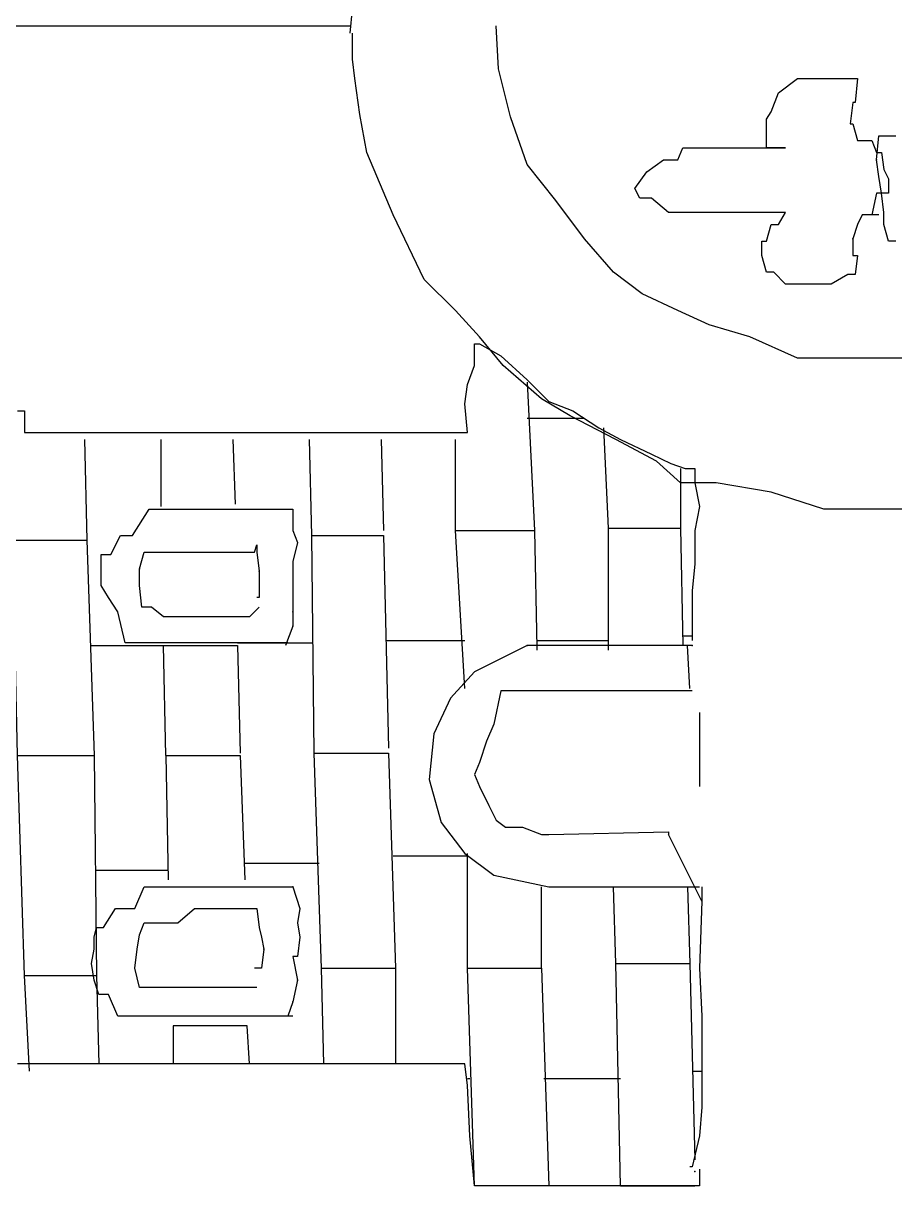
# Model space of a CAD drawing. Extents: x 748454 to 749044, y 4315881 to 4316908.
# Drawn here: x 748488.375 to 748492.015, y 4316737.29 to 4316742.19 of the extents above; entities that cross this region are included whole.
import ezdxf

# ---------------------------------------------------------------- set-up
doc = ezdxf.new("R2010")
doc.units = 0
doc.layers.get('0').update_dxf_attribs({"linetype": 'CONTINUOUS'})

msp = doc.modelspace()

# ---------------------------------------------------------------- linework, layer by layer
at = {"color": 0, "linetype": 'CONTINUOUS'}
for p, q in [((748489.74, 4316742.15), (748489.75, 4316742.25)), ((748489.74, 4316742.15), (748489.75, 4316742.25)), ((748488.19, 4316742.18), (748488.97, 4316742.18)), ((748488.19, 4316742.18), (748488.97, 4316742.18)), ((748488.97, 4316742.18), (748489.59, 4316742.18)), ((748488.97, 4316742.18), (748489.59, 4316742.18)), ((748489.59, 4316742.18), (748489.74, 4316742.18)), ((748489.59, 4316742.18), (748489.74, 4316742.18)), ((748490.36, 4316742), (748490.35, 4316742.18)), ((748490.36, 4316742), (748490.35, 4316742.18)), ((748489.75, 4316742.04), (748489.75, 4316742.15)), ((748489.75, 4316742.04), (748489.75, 4316742.15)), ((748489.76, 4316741.96), (748489.75, 4316742.04)), ((748489.76, 4316741.96), (748489.75, 4316742.04)), ((748490.41, 4316741.8), (748490.36, 4316742)), ((748490.41, 4316741.8), (748490.36, 4316742)), ((748489.78, 4316741.81), (748489.76, 4316741.96)), ((748489.78, 4316741.81), (748489.76, 4316741.96)), ((748491.53, 4316741.9), (748491.61, 4316741.96)), ((748491.53, 4316741.9), (748491.61, 4316741.96)), ((748491.61, 4316741.96), (748491.68, 4316741.96)), ((748491.61, 4316741.96), (748491.68, 4316741.96)), ((748491.68, 4316741.96), (748491.76, 4316741.96)), ((748491.68, 4316741.96), (748491.76, 4316741.96)), ((748491.76, 4316741.96), (748491.81, 4316741.96)), ((748491.76, 4316741.96), (748491.81, 4316741.96)), ((748491.81, 4316741.96), (748491.86, 4316741.96)), ((748491.81, 4316741.96), (748491.86, 4316741.96)), ((748491.86, 4316741.96), (748491.85, 4316741.86)), ((748491.86, 4316741.96), (748491.85, 4316741.86)), ((748491.5, 4316741.82), (748491.53, 4316741.9)), ((748491.5, 4316741.82), (748491.53, 4316741.9)), ((748491.84, 4316741.86), (748491.83, 4316741.77)), ((748491.84, 4316741.86), (748491.83, 4316741.77)), ((748491.85, 4316741.86), (748491.84, 4316741.86)), ((748491.85, 4316741.86), (748491.84, 4316741.86)), ((748489.81, 4316741.65), (748489.78, 4316741.81)), ((748489.81, 4316741.65), (748489.78, 4316741.81)), ((748490.48, 4316741.6), (748490.41, 4316741.8)), ((748490.48, 4316741.6), (748490.41, 4316741.8)), ((748491.48, 4316741.79), (748491.5, 4316741.82)), ((748491.48, 4316741.79), (748491.5, 4316741.82)), ((748491.48, 4316741.67), (748491.48, 4316741.79)), ((748491.48, 4316741.67), (748491.48, 4316741.79)), ((748491.83, 4316741.77), (748491.84, 4316741.77)), ((748491.83, 4316741.77), (748491.84, 4316741.77)), ((748491.84, 4316741.77), (748491.86, 4316741.7)), ((748491.84, 4316741.77), (748491.86, 4316741.7)), ((748491.86, 4316741.7), (748491.88, 4316741.7)), ((748491.86, 4316741.7), (748491.88, 4316741.7)), ((748491.88, 4316741.7), (748491.92, 4316741.7)), ((748491.88, 4316741.7), (748491.92, 4316741.7)), ((748491.92, 4316741.7), (748491.94, 4316741.65)), ((748491.92, 4316741.7), (748491.94, 4316741.65)), ((748491.94, 4316741.62), (748491.95, 4316741.72)), ((748491.94, 4316741.62), (748491.95, 4316741.72)), ((748491.95, 4316741.72), (748491.99, 4316741.72)), ((748491.95, 4316741.72), (748491.99, 4316741.72)), ((748491.99, 4316741.72), (748492.02, 4316741.72)), ((748491.99, 4316741.72), (748492.02, 4316741.72)), ((748489.92, 4316741.39), (748489.81, 4316741.65)), ((748489.92, 4316741.39), (748489.81, 4316741.65)), ((748491.11, 4316741.62), (748491.13, 4316741.67)), ((748491.11, 4316741.62), (748491.13, 4316741.67)), ((748491.13, 4316741.67), (748491.21, 4316741.67)), ((748491.13, 4316741.67), (748491.21, 4316741.67)), ((748491.21, 4316741.67), (748491.26, 4316741.67)), ((748491.21, 4316741.67), (748491.26, 4316741.67)), ((748491.26, 4316741.67), (748491.35, 4316741.67)), ((748491.26, 4316741.67), (748491.35, 4316741.67)), ((748491.35, 4316741.67), (748491.44, 4316741.67)), ((748491.35, 4316741.67), (748491.44, 4316741.67)), ((748491.44, 4316741.67), (748491.48, 4316741.67)), ((748491.44, 4316741.67), (748491.48, 4316741.67)), ((748491.48, 4316741.67), (748491.52, 4316741.67)), ((748491.52, 4316741.67), (748491.48, 4316741.67)), ((748491.48, 4316741.67), (748491.52, 4316741.67)), ((748491.52, 4316741.67), (748491.48, 4316741.67)), ((748491.52, 4316741.67), (748491.56, 4316741.67)), ((748491.56, 4316741.67), (748491.52, 4316741.67)), ((748491.52, 4316741.67), (748491.56, 4316741.67)), ((748491.56, 4316741.67), (748491.52, 4316741.67)), ((748491.94, 4316741.65), (748491.96, 4316741.65)), ((748491.94, 4316741.65), (748491.96, 4316741.65)), ((748491.96, 4316741.65), (748491.97, 4316741.58)), ((748491.96, 4316741.65), (748491.97, 4316741.58)), ((748490.6, 4316741.45), (748490.48, 4316741.6)), ((748490.6, 4316741.45), (748490.48, 4316741.6)), ((748490.98, 4316741.57), (748491.05, 4316741.62)), ((748490.98, 4316741.57), (748491.05, 4316741.62)), ((748491.05, 4316741.62), (748491.11, 4316741.62)), ((748491.05, 4316741.62), (748491.11, 4316741.62)), ((748491.95, 4316741.55), (748491.94, 4316741.62)), ((748491.95, 4316741.55), (748491.94, 4316741.62)), ((748490.93, 4316741.5), (748490.98, 4316741.57)), ((748490.93, 4316741.5), (748490.98, 4316741.57)), ((748491.96, 4316741.48), (748491.95, 4316741.55)), ((748491.96, 4316741.48), (748491.95, 4316741.55)), ((748491.97, 4316741.58), (748491.99, 4316741.54)), ((748491.97, 4316741.58), (748491.99, 4316741.54)), ((748491.99, 4316741.54), (748491.99, 4316741.48)), ((748491.99, 4316741.54), (748491.99, 4316741.48)), ((748490.95, 4316741.46), (748490.93, 4316741.5)), ((748490.95, 4316741.46), (748490.93, 4316741.5)), ((748490.72, 4316741.29), (748490.6, 4316741.45)), ((748490.72, 4316741.29), (748490.6, 4316741.45)), ((748491, 4316741.46), (748490.95, 4316741.46)), ((748491, 4316741.46), (748490.95, 4316741.46)), ((748491.07, 4316741.4), (748491, 4316741.46)), ((748491.07, 4316741.4), (748491, 4316741.46)), ((748491.94, 4316741.48), (748491.92, 4316741.39)), ((748491.94, 4316741.48), (748491.92, 4316741.39)), ((748491.96, 4316741.48), (748491.94, 4316741.48)), ((748491.96, 4316741.48), (748491.94, 4316741.48)), ((748491.97, 4316741.4), (748491.96, 4316741.48)), ((748491.99, 4316741.48), (748491.96, 4316741.48)), ((748491.97, 4316741.4), (748491.96, 4316741.48)), ((748491.99, 4316741.48), (748491.96, 4316741.48)), ((748490.05, 4316741.12), (748489.92, 4316741.39)), ((748490.05, 4316741.12), (748489.92, 4316741.39)), ((748491.17, 4316741.4), (748491.07, 4316741.4)), ((748491.17, 4316741.4), (748491.07, 4316741.4)), ((748491.26, 4316741.4), (748491.17, 4316741.4)), ((748491.26, 4316741.4), (748491.17, 4316741.4)), ((748491.33, 4316741.4), (748491.26, 4316741.4)), ((748491.33, 4316741.4), (748491.26, 4316741.4)), ((748491.38, 4316741.4), (748491.33, 4316741.4)), ((748491.38, 4316741.4), (748491.33, 4316741.4)), ((748491.44, 4316741.4), (748491.38, 4316741.4)), ((748491.44, 4316741.4), (748491.38, 4316741.4)), ((748491.51, 4316741.4), (748491.44, 4316741.4)), ((748491.51, 4316741.4), (748491.44, 4316741.4)), ((748491.56, 4316741.4), (748491.51, 4316741.4)), ((748491.56, 4316741.4), (748491.51, 4316741.4)), ((748491.53, 4316741.35), (748491.56, 4316741.4)), ((748491.53, 4316741.35), (748491.56, 4316741.4)), ((748491.88, 4316741.39), (748491.86, 4316741.35)), ((748491.88, 4316741.39), (748491.86, 4316741.35)), ((748491.92, 4316741.39), (748491.88, 4316741.39)), ((748491.92, 4316741.39), (748491.88, 4316741.39)), ((748491.95, 4316741.39), (748491.92, 4316741.39)), ((748491.95, 4316741.39), (748491.92, 4316741.39)), ((748491.97, 4316741.35), (748491.97, 4316741.4)), ((748491.97, 4316741.35), (748491.97, 4316741.4)), ((748491.48, 4316741.28), (748491.5, 4316741.35)), ((748491.48, 4316741.28), (748491.5, 4316741.35)), ((748491.5, 4316741.35), (748491.53, 4316741.35)), ((748491.5, 4316741.35), (748491.53, 4316741.35)), ((748491.86, 4316741.35), (748491.84, 4316741.29)), ((748491.86, 4316741.35), (748491.84, 4316741.29)), ((748491.99, 4316741.28), (748491.97, 4316741.35)), ((748491.99, 4316741.28), (748491.97, 4316741.35)), ((748490.84, 4316741.15), (748490.72, 4316741.29)), ((748490.84, 4316741.15), (748490.72, 4316741.29)), ((748491.84, 4316741.29), (748491.84, 4316741.22)), ((748491.84, 4316741.29), (748491.84, 4316741.22)), ((748491.46, 4316741.22), (748491.46, 4316741.28)), ((748491.46, 4316741.28), (748491.48, 4316741.28)), ((748491.46, 4316741.22), (748491.46, 4316741.28)), ((748491.46, 4316741.28), (748491.48, 4316741.28)), ((748492.02, 4316741.28), (748491.99, 4316741.28)), ((748492.02, 4316741.28), (748491.99, 4316741.28)), ((748491.48, 4316741.15), (748491.46, 4316741.22)), ((748491.48, 4316741.15), (748491.46, 4316741.22)), ((748491.84, 4316741.22), (748491.86, 4316741.22)), ((748491.84, 4316741.22), (748491.86, 4316741.22)), ((748491.86, 4316741.22), (748491.85, 4316741.14)), ((748491.86, 4316741.22), (748491.85, 4316741.14)), ((748490.96, 4316741.06), (748490.84, 4316741.15)), ((748490.96, 4316741.06), (748490.84, 4316741.15)), ((748491.51, 4316741.15), (748491.48, 4316741.15)), ((748491.51, 4316741.15), (748491.48, 4316741.15)), ((748491.56, 4316741.1), (748491.51, 4316741.15)), ((748491.56, 4316741.1), (748491.51, 4316741.15)), ((748490.18, 4316740.99), (748490.05, 4316741.12)), ((748490.18, 4316740.99), (748490.05, 4316741.12)), ((748491.62, 4316741.1), (748491.56, 4316741.1)), ((748491.62, 4316741.1), (748491.56, 4316741.1)), ((748491.67, 4316741.1), (748491.62, 4316741.1)), ((748491.67, 4316741.1), (748491.62, 4316741.1)), ((748491.75, 4316741.1), (748491.67, 4316741.1)), ((748491.75, 4316741.1), (748491.67, 4316741.1)), ((748491.82, 4316741.14), (748491.75, 4316741.1)), ((748491.82, 4316741.14), (748491.75, 4316741.1)), ((748491.85, 4316741.14), (748491.82, 4316741.14)), ((748491.85, 4316741.14), (748491.82, 4316741.14)), ((748491.11, 4316740.99), (748490.96, 4316741.06)), ((748491.11, 4316740.99), (748490.96, 4316741.06)), ((748490.28, 4316740.88), (748490.18, 4316740.99)), ((748490.28, 4316740.88), (748490.18, 4316740.99)), ((748491.24, 4316740.93), (748491.11, 4316740.99)), ((748491.24, 4316740.93), (748491.11, 4316740.99)), ((748491.41, 4316740.88), (748491.24, 4316740.93)), ((748491.41, 4316740.88), (748491.24, 4316740.93)), ((748490.26, 4316740.8), (748490.26, 4316740.85)), ((748490.26, 4316740.85), (748490.28, 4316740.85)), ((748490.26, 4316740.8), (748490.26, 4316740.85)), ((748490.26, 4316740.85), (748490.28, 4316740.85)), ((748490.38, 4316740.76), (748490.28, 4316740.88)), ((748490.38, 4316740.76), (748490.28, 4316740.88)), ((748490.28, 4316740.85), (748490.37, 4316740.8)), ((748490.28, 4316740.85), (748490.37, 4316740.8)), ((748491.61, 4316740.79), (748491.41, 4316740.88)), ((748491.61, 4316740.79), (748491.41, 4316740.88)), ((748490.26, 4316740.76), (748490.26, 4316740.8)), ((748490.26, 4316740.76), (748490.26, 4316740.8)), ((748490.37, 4316740.8), (748490.48, 4316740.7)), ((748490.37, 4316740.8), (748490.48, 4316740.7)), ((748490.23, 4316740.68), (748490.26, 4316740.76)), ((748490.23, 4316740.68), (748490.26, 4316740.76)), ((748490.54, 4316740.62), (748490.38, 4316740.76)), ((748490.54, 4316740.62), (748490.38, 4316740.76)), ((748491.81, 4316740.79), (748491.61, 4316740.79)), ((748491.81, 4316740.79), (748491.61, 4316740.79)), ((748492, 4316740.79), (748491.81, 4316740.79)), ((748492, 4316740.79), (748491.81, 4316740.79)), ((748492.2, 4316740.79), (748492, 4316740.79)), ((748492.2, 4316740.79), (748492, 4316740.79)), ((748490.22, 4316740.6), (748490.23, 4316740.68)), ((748490.22, 4316740.6), (748490.23, 4316740.68)), ((748490.48, 4316740.7), (748490.57, 4316740.61)), ((748490.48, 4316740.7), (748490.57, 4316740.61)), ((748490.48, 4316740.69), (748490.51, 4316740.07)), ((748490.48, 4316740.69), (748490.51, 4316740.07)), ((748490.66, 4316740.55), (748490.54, 4316740.62)), ((748490.66, 4316740.55), (748490.54, 4316740.62)), ((748490.57, 4316740.61), (748490.67, 4316740.57)), ((748490.57, 4316740.61), (748490.67, 4316740.57)), ((748488.35, 4316740.57), (748488.38, 4316740.57)), ((748488.35, 4316740.57), (748488.38, 4316740.57)), ((748488.38, 4316740.57), (748488.38, 4316740.48)), ((748488.38, 4316740.57), (748488.38, 4316740.48)), ((748490.23, 4316740.48), (748490.22, 4316740.6)), ((748490.23, 4316740.48), (748490.22, 4316740.6)), ((748490.67, 4316740.57), (748490.78, 4316740.5)), ((748490.67, 4316740.57), (748490.78, 4316740.5)), ((748490.48, 4316740.54), (748490.72, 4316740.54)), ((748490.48, 4316740.54), (748490.72, 4316740.54)), ((748490.85, 4316740.45), (748490.66, 4316740.55)), ((748490.85, 4316740.45), (748490.66, 4316740.55)), ((748488.38, 4316740.48), (748488.43, 4316740.48)), ((748488.38, 4316740.48), (748488.43, 4316740.48)), ((748488.43, 4316740.48), (748488.57, 4316740.48)), ((748488.43, 4316740.48), (748488.57, 4316740.48)), ((748488.57, 4316740.48), (748488.87, 4316740.48)), ((748488.57, 4316740.48), (748488.87, 4316740.48)), ((748488.87, 4316740.48), (748489.14, 4316740.48)), ((748488.87, 4316740.48), (748489.14, 4316740.48)), ((748489.14, 4316740.48), (748489.31, 4316740.48)), ((748489.14, 4316740.48), (748489.31, 4316740.48)), ((748489.31, 4316740.48), (748489.47, 4316740.48)), ((748489.31, 4316740.48), (748489.47, 4316740.48)), ((748489.47, 4316740.48), (748489.62, 4316740.48)), ((748489.47, 4316740.48), (748489.62, 4316740.48)), ((748489.62, 4316740.48), (748489.81, 4316740.48)), ((748489.62, 4316740.48), (748489.81, 4316740.48)), ((748489.81, 4316740.48), (748489.95, 4316740.48)), ((748489.81, 4316740.48), (748489.95, 4316740.48)), ((748489.95, 4316740.48), (748490.09, 4316740.48)), ((748489.95, 4316740.48), (748490.09, 4316740.48)), ((748490.09, 4316740.48), (748490.15, 4316740.48)), ((748490.09, 4316740.48), (748490.15, 4316740.48)), ((748490.15, 4316740.48), (748490.21, 4316740.48)), ((748490.15, 4316740.48), (748490.21, 4316740.48)), ((748490.21, 4316740.48), (748490.23, 4316740.48)), ((748490.21, 4316740.48), (748490.23, 4316740.48)), ((748490.78, 4316740.5), (748490.87, 4316740.45)), ((748490.78, 4316740.5), (748490.87, 4316740.45)), ((748490.82, 4316740.08), (748490.8, 4316740.5)), ((748490.82, 4316740.08), (748490.8, 4316740.5)), ((748488.63, 4316740.45), (748488.64, 4316740.03)), ((748488.63, 4316740.45), (748488.64, 4316740.03)), ((748488.95, 4316740.17), (748488.95, 4316740.45)), ((748488.95, 4316740.17), (748488.95, 4316740.45)), ((748489.25, 4316740.45), (748489.26, 4316740.18)), ((748489.25, 4316740.45), (748489.26, 4316740.18)), ((748489.58, 4316740.05), (748489.57, 4316740.45)), ((748489.58, 4316740.05), (748489.57, 4316740.45)), ((748489.87, 4316740.45), (748489.88, 4316740.07)), ((748489.87, 4316740.45), (748489.88, 4316740.07)), ((748490.18, 4316740.07), (748490.18, 4316740.45)), ((748490.18, 4316740.07), (748490.18, 4316740.45)), ((748491.02, 4316740.36), (748490.85, 4316740.45)), ((748491.02, 4316740.36), (748490.85, 4316740.45)), ((748490.87, 4316740.45), (748491, 4316740.39)), ((748490.87, 4316740.45), (748491, 4316740.39)), ((748491, 4316740.39), (748491.08, 4316740.35)), ((748491, 4316740.39), (748491.08, 4316740.35)), ((748491.12, 4316740.27), (748491.02, 4316740.36)), ((748491.12, 4316740.27), (748491.02, 4316740.36)), ((748491.08, 4316740.35), (748491.14, 4316740.33)), ((748491.08, 4316740.35), (748491.14, 4316740.33)), ((748491.12, 4316740.33), (748491.12, 4316740.08)), ((748491.12, 4316740.33), (748491.12, 4316740.08)), ((748491.14, 4316740.33), (748491.18, 4316740.33)), ((748491.14, 4316740.33), (748491.18, 4316740.33)), ((748491.18, 4316740.33), (748491.18, 4316740.27)), ((748491.18, 4316740.33), (748491.18, 4316740.27)), ((748491.27, 4316740.27), (748491.12, 4316740.27)), ((748491.27, 4316740.27), (748491.12, 4316740.27)), ((748491.18, 4316740.27), (748491.2, 4316740.17)), ((748491.18, 4316740.27), (748491.2, 4316740.17)), ((748491.5, 4316740.23), (748491.27, 4316740.27)), ((748491.5, 4316740.23), (748491.27, 4316740.27)), ((748491.72, 4316740.16), (748491.5, 4316740.23)), ((748491.72, 4316740.16), (748491.5, 4316740.23)), ((748491.2, 4316740.17), (748491.18, 4316740.07)), ((748491.2, 4316740.17), (748491.18, 4316740.07)), ((748488.83, 4316740.05), (748488.9, 4316740.16)), ((748488.83, 4316740.05), (748488.9, 4316740.16)), ((748488.9, 4316740.16), (748488.96, 4316740.16)), ((748488.9, 4316740.16), (748488.96, 4316740.16)), ((748488.96, 4316740.16), (748489.03, 4316740.16)), ((748488.96, 4316740.16), (748489.03, 4316740.16)), ((748489.03, 4316740.16), (748489.1, 4316740.16)), ((748489.03, 4316740.16), (748489.1, 4316740.16)), ((748489.1, 4316740.16), (748489.19, 4316740.16)), ((748489.1, 4316740.16), (748489.19, 4316740.16)), ((748489.19, 4316740.16), (748489.28, 4316740.16)), ((748489.19, 4316740.16), (748489.28, 4316740.16)), ((748489.28, 4316740.16), (748489.34, 4316740.16)), ((748489.28, 4316740.16), (748489.34, 4316740.16)), ((748489.34, 4316740.16), (748489.39, 4316740.16)), ((748489.34, 4316740.16), (748489.39, 4316740.16)), ((748489.39, 4316740.16), (748489.44, 4316740.16)), ((748489.39, 4316740.16), (748489.44, 4316740.16)), ((748489.44, 4316740.16), (748489.47, 4316740.16)), ((748489.44, 4316740.16), (748489.47, 4316740.16)), ((748489.47, 4316740.16), (748489.5, 4316740.16)), ((748489.47, 4316740.16), (748489.5, 4316740.16)), ((748489.5, 4316740.16), (748489.5, 4316740.07)), ((748489.5, 4316740.16), (748489.5, 4316740.07)), ((748491.92, 4316740.16), (748491.72, 4316740.16)), ((748491.92, 4316740.16), (748491.72, 4316740.16)), ((748492.14, 4316740.16), (748491.92, 4316740.16)), ((748492.14, 4316740.16), (748491.92, 4316740.16)), ((748489.5, 4316740.07), (748489.52, 4316740.02)), ((748489.5, 4316740.07), (748489.52, 4316740.02)), ((748491.18, 4316740.07), (748491.18, 4316739.93)), ((748491.18, 4316740.07), (748491.18, 4316739.93)), ((748488.74, 4316739.97), (748488.78, 4316740.05)), ((748488.74, 4316739.97), (748488.78, 4316740.05)), ((748488.78, 4316740.05), (748488.83, 4316740.05)), ((748488.78, 4316740.05), (748488.83, 4316740.05)), ((748489.52, 4316740.02), (748489.5, 4316739.94)), ((748489.52, 4316740.02), (748489.5, 4316739.94)), ((748488.7, 4316739.92), (748488.7, 4316739.97)), ((748488.7, 4316739.97), (748488.74, 4316739.97)), ((748488.7, 4316739.92), (748488.7, 4316739.97)), ((748488.7, 4316739.97), (748488.74, 4316739.97)), ((748488.86, 4316739.91), (748488.88, 4316739.98)), ((748488.86, 4316739.91), (748488.88, 4316739.98)), ((748488.88, 4316739.98), (748488.91, 4316739.98)), ((748488.88, 4316739.98), (748488.91, 4316739.98)), ((748488.91, 4316739.98), (748488.96, 4316739.98)), ((748488.91, 4316739.98), (748488.96, 4316739.98)), ((748488.96, 4316739.98), (748489.04, 4316739.98)), ((748488.96, 4316739.98), (748489.04, 4316739.98)), ((748489.04, 4316739.98), (748489.14, 4316739.98)), ((748489.04, 4316739.98), (748489.14, 4316739.98)), ((748489.14, 4316739.98), (748489.2, 4316739.98)), ((748489.14, 4316739.98), (748489.2, 4316739.98)), ((748489.2, 4316739.98), (748489.25, 4316739.98)), ((748489.2, 4316739.98), (748489.25, 4316739.98)), ((748489.25, 4316739.98), (748489.31, 4316739.98)), ((748489.25, 4316739.98), (748489.31, 4316739.98)), ((748489.31, 4316739.98), (748489.34, 4316739.98)), ((748489.31, 4316739.98), (748489.34, 4316739.98)), ((748489.34, 4316739.98), (748489.35, 4316740.01)), ((748489.34, 4316739.98), (748489.35, 4316740.01)), ((748489.35, 4316740.01), (748489.35, 4316739.98)), ((748489.35, 4316740.01), (748489.35, 4316739.98)), ((748489.35, 4316739.98), (748489.36, 4316739.9)), ((748489.35, 4316739.98), (748489.36, 4316739.9)), ((748488.7, 4316739.84), (748488.7, 4316739.92)), ((748488.7, 4316739.84), (748488.7, 4316739.92)), ((748489.5, 4316739.94), (748489.5, 4316739.9)), ((748489.5, 4316739.94), (748489.5, 4316739.9)), ((748491.18, 4316739.93), (748491.17, 4316739.82)), ((748491.18, 4316739.93), (748491.17, 4316739.82)), ((748488.86, 4316739.84), (748488.86, 4316739.91)), ((748488.86, 4316739.84), (748488.86, 4316739.91)), ((748489.36, 4316739.9), (748489.36, 4316739.79)), ((748489.36, 4316739.9), (748489.36, 4316739.79)), ((748489.5, 4316739.9), (748489.5, 4316739.83)), ((748489.5, 4316739.9), (748489.5, 4316739.83)), ((748488.73, 4316739.79), (748488.7, 4316739.84)), ((748488.73, 4316739.79), (748488.7, 4316739.84)), ((748488.87, 4316739.75), (748488.86, 4316739.84)), ((748488.87, 4316739.75), (748488.86, 4316739.84)), ((748489.5, 4316739.83), (748489.5, 4316739.79)), ((748489.5, 4316739.83), (748489.5, 4316739.79)), ((748491.17, 4316739.82), (748491.17, 4316739.71)), ((748491.17, 4316739.82), (748491.17, 4316739.71)), ((748488.77, 4316739.73), (748488.73, 4316739.79)), ((748488.77, 4316739.73), (748488.73, 4316739.79)), ((748489.36, 4316739.79), (748489.35, 4316739.79)), ((748489.36, 4316739.79), (748489.35, 4316739.79)), ((748489.5, 4316739.79), (748489.5, 4316739.73)), ((748489.5, 4316739.79), (748489.5, 4316739.73)), ((748488.8, 4316739.6), (748488.77, 4316739.73)), ((748488.8, 4316739.6), (748488.77, 4316739.73)), ((748488.91, 4316739.75), (748488.87, 4316739.75)), ((748488.91, 4316739.75), (748488.87, 4316739.75)), ((748488.96, 4316739.71), (748488.91, 4316739.75)), ((748488.96, 4316739.71), (748488.91, 4316739.75)), ((748489.36, 4316739.75), (748489.32, 4316739.71)), ((748489.36, 4316739.75), (748489.32, 4316739.71)), ((748489.5, 4316739.73), (748489.5, 4316739.67)), ((748489.5, 4316739.73), (748489.5, 4316739.67)), ((748489.02, 4316739.71), (748488.96, 4316739.71)), ((748489.02, 4316739.71), (748488.96, 4316739.71)), ((748489.05, 4316739.71), (748489.02, 4316739.71)), ((748489.05, 4316739.71), (748489.02, 4316739.71)), ((748489.11, 4316739.71), (748489.05, 4316739.71)), ((748489.11, 4316739.71), (748489.05, 4316739.71)), ((748489.19, 4316739.71), (748489.11, 4316739.71)), ((748489.19, 4316739.71), (748489.11, 4316739.71)), ((748489.27, 4316739.71), (748489.19, 4316739.71)), ((748489.27, 4316739.71), (748489.19, 4316739.71)), ((748489.32, 4316739.71), (748489.27, 4316739.71)), ((748489.32, 4316739.71), (748489.27, 4316739.71)), ((748491.17, 4316739.71), (748491.17, 4316739.62)), ((748491.17, 4316739.71), (748491.17, 4316739.62)), ((748489.5, 4316739.67), (748489.47, 4316739.59)), ((748489.5, 4316739.67), (748489.47, 4316739.59)), ((748491.13, 4316739.63), (748491.17, 4316739.63)), ((748491.13, 4316739.63), (748491.17, 4316739.63)), ((748488.66, 4316739.59), (748488.96, 4316739.59)), ((748488.66, 4316739.59), (748488.96, 4316739.59)), ((748488.86, 4316739.6), (748488.8, 4316739.6)), ((748488.86, 4316739.6), (748488.8, 4316739.6)), ((748488.88, 4316739.6), (748488.86, 4316739.6)), ((748488.88, 4316739.6), (748488.86, 4316739.6)), ((748488.98, 4316739.6), (748488.88, 4316739.6)), ((748488.98, 4316739.6), (748488.88, 4316739.6)), ((748489.09, 4316739.6), (748488.98, 4316739.6)), ((748489.09, 4316739.6), (748488.98, 4316739.6)), ((748489.16, 4316739.6), (748489.09, 4316739.6)), ((748489.16, 4316739.6), (748489.09, 4316739.6)), ((748489.24, 4316739.6), (748489.16, 4316739.6)), ((748489.24, 4316739.6), (748489.16, 4316739.6)), ((748489.38, 4316739.6), (748489.24, 4316739.6)), ((748489.38, 4316739.6), (748489.24, 4316739.6)), ((748489.27, 4316739.6), (748489.58, 4316739.6)), ((748489.27, 4316739.6), (748489.58, 4316739.6)), ((748489.48, 4316739.6), (748489.38, 4316739.6)), ((748489.48, 4316739.6), (748489.38, 4316739.6)), ((748489.89, 4316739.61), (748490.22, 4316739.61)), ((748489.89, 4316739.61), (748490.22, 4316739.61)), ((748490.48, 4316739.59), (748490.38, 4316739.54)), ((748490.48, 4316739.59), (748490.38, 4316739.54)), ((748490.52, 4316739.59), (748490.48, 4316739.59)), ((748490.52, 4316739.59), (748490.48, 4316739.59)), ((748490.52, 4316739.61), (748490.82, 4316739.61)), ((748490.52, 4316739.61), (748490.82, 4316739.61)), ((748491.17, 4316739.59), (748490.52, 4316739.59)), ((748491.17, 4316739.59), (748490.52, 4316739.59)), ((748491.16, 4316739.41), (748491.15, 4316739.59)), ((748491.16, 4316739.41), (748491.15, 4316739.59)), ((748491.17, 4316739.62), (748491.17, 4316739.61)), ((748491.17, 4316739.62), (748491.17, 4316739.61)), ((748490.38, 4316739.54), (748490.26, 4316739.48)), ((748490.38, 4316739.54), (748490.26, 4316739.48)), ((748490.26, 4316739.48), (748490.16, 4316739.37)), ((748490.26, 4316739.48), (748490.16, 4316739.37)), ((748490.37, 4316739.4), (748490.34, 4316739.26)), ((748490.37, 4316739.4), (748490.34, 4316739.26)), ((748490.42, 4316739.4), (748490.37, 4316739.4)), ((748490.42, 4316739.4), (748490.37, 4316739.4)), ((748490.46, 4316739.4), (748490.42, 4316739.4)), ((748490.46, 4316739.4), (748490.42, 4316739.4)), ((748490.52, 4316739.4), (748490.46, 4316739.4)), ((748490.52, 4316739.4), (748490.46, 4316739.4)), ((748491.17, 4316739.4), (748490.52, 4316739.4)), ((748491.17, 4316739.4), (748490.52, 4316739.4)), ((748490.16, 4316739.37), (748490.09, 4316739.22)), ((748490.16, 4316739.37), (748490.09, 4316739.22)), ((748491.2, 4316739.31), (748491.2, 4316739.23)), ((748491.2, 4316739.31), (748491.2, 4316739.23)), ((748490.34, 4316739.26), (748490.31, 4316739.19)), ((748490.34, 4316739.26), (748490.31, 4316739.19)), ((748490.09, 4316739.22), (748490.07, 4316739.03)), ((748490.09, 4316739.22), (748490.07, 4316739.03)), ((748490.31, 4316739.19), (748490.28, 4316739.1)), ((748490.31, 4316739.19), (748490.28, 4316739.1)), ((748491.2, 4316739.23), (748491.2, 4316739.05)), ((748491.2, 4316739.23), (748491.2, 4316739.05)), ((748488.97, 4316739.13), (748488.98, 4316738.61)), ((748488.97, 4316739.13), (748488.98, 4316738.61)), ((748490.28, 4316739.1), (748490.26, 4316739.05)), ((748490.28, 4316739.1), (748490.26, 4316739.05)), ((748490.26, 4316739.05), (748490.28, 4316739)), ((748490.26, 4316739.05), (748490.28, 4316739)), ((748491.2, 4316739.05), (748491.2, 4316739)), ((748491.2, 4316739.05), (748491.2, 4316739)), ((748490.07, 4316739.03), (748490.12, 4316738.85)), ((748490.07, 4316739.03), (748490.12, 4316738.85)), ((748490.28, 4316739), (748490.32, 4316738.92)), ((748490.28, 4316739), (748490.32, 4316738.92)), ((748490.32, 4316738.92), (748490.35, 4316738.86)), ((748490.32, 4316738.92), (748490.35, 4316738.86)), ((748490.12, 4316738.85), (748490.22, 4316738.72)), ((748490.12, 4316738.85), (748490.22, 4316738.72)), ((748490.35, 4316738.86), (748490.39, 4316738.83)), ((748490.35, 4316738.86), (748490.39, 4316738.83)), ((748490.39, 4316738.83), (748490.46, 4316738.83)), ((748490.39, 4316738.83), (748490.46, 4316738.83)), ((748490.46, 4316738.83), (748490.54, 4316738.8)), ((748490.46, 4316738.83), (748490.54, 4316738.8)), ((748490.54, 4316738.8), (748490.57, 4316738.8)), ((748490.54, 4316738.8), (748490.57, 4316738.8)), ((748490.57, 4316738.8), (748491.07, 4316738.81)), ((748490.57, 4316738.8), (748491.07, 4316738.81)), ((748491.07, 4316738.81), (748491.07, 4316738.8)), ((748491.07, 4316738.81), (748491.07, 4316738.8)), ((748491.21, 4316738.52), (748491.07, 4316738.8)), ((748491.21, 4316738.52), (748491.07, 4316738.8)), ((748489.92, 4316738.71), (748490.23, 4316738.71)), ((748489.92, 4316738.71), (748490.23, 4316738.71)), ((748490.22, 4316738.72), (748490.34, 4316738.63)), ((748490.22, 4316738.72), (748490.34, 4316738.63)), ((748490.23, 4316738.24), (748490.23, 4316738.72)), ((748490.23, 4316738.24), (748490.23, 4316738.72)), ((748488.68, 4316738.65), (748488.98, 4316738.65)), ((748488.68, 4316738.65), (748488.98, 4316738.65)), ((748489.3, 4316738.68), (748489.61, 4316738.68)), ((748489.3, 4316738.68), (748489.61, 4316738.68)), ((748490.34, 4316738.63), (748490.57, 4316738.58)), ((748490.34, 4316738.63), (748490.57, 4316738.58)), ((748488.84, 4316738.49), (748488.88, 4316738.58)), ((748488.84, 4316738.49), (748488.88, 4316738.58)), ((748488.88, 4316738.58), (748488.97, 4316738.58)), ((748488.88, 4316738.58), (748488.97, 4316738.58)), ((748488.97, 4316738.58), (748489.07, 4316738.58)), ((748488.97, 4316738.58), (748489.07, 4316738.58)), ((748489.07, 4316738.58), (748489.14, 4316738.58)), ((748489.07, 4316738.58), (748489.14, 4316738.58)), ((748489.14, 4316738.58), (748489.17, 4316738.58)), ((748489.14, 4316738.58), (748489.17, 4316738.58)), ((748489.17, 4316738.58), (748489.26, 4316738.58)), ((748489.17, 4316738.58), (748489.26, 4316738.58)), ((748489.26, 4316738.58), (748489.3, 4316738.58)), ((748489.26, 4316738.58), (748489.3, 4316738.58)), ((748489.3, 4316738.58), (748489.36, 4316738.58)), ((748489.3, 4316738.58), (748489.36, 4316738.58)), ((748489.36, 4316738.58), (748489.41, 4316738.58)), ((748489.36, 4316738.58), (748489.41, 4316738.58)), ((748489.41, 4316738.58), (748489.44, 4316738.58)), ((748489.41, 4316738.58), (748489.44, 4316738.58)), ((748489.44, 4316738.58), (748489.5, 4316738.58)), ((748489.44, 4316738.58), (748489.5, 4316738.58)), ((748489.5, 4316738.58), (748489.53, 4316738.49)), ((748489.5, 4316738.58), (748489.53, 4316738.49)), ((748490.54, 4316738.24), (748490.54, 4316738.58)), ((748490.54, 4316738.24), (748490.54, 4316738.58)), ((748490.57, 4316738.58), (748491.2, 4316738.58)), ((748490.57, 4316738.58), (748491.2, 4316738.58)), ((748490.85, 4316738.26), (748490.84, 4316738.58)), ((748490.85, 4316738.26), (748490.84, 4316738.58)), ((748491.15, 4316738.58), (748491.16, 4316738.26)), ((748491.15, 4316738.58), (748491.16, 4316738.26)), ((748491.21, 4316738.58), (748491.21, 4316738.52)), ((748491.21, 4316738.58), (748491.21, 4316738.52)), ((748491.21, 4316738.52), (748491.2, 4316738.24)), ((748491.21, 4316738.52), (748491.2, 4316738.24)), ((748488.71, 4316738.41), (748488.76, 4316738.49)), ((748488.71, 4316738.41), (748488.76, 4316738.49)), ((748488.76, 4316738.49), (748488.8, 4316738.49)), ((748488.76, 4316738.49), (748488.8, 4316738.49)), ((748488.8, 4316738.49), (748488.84, 4316738.49)), ((748488.8, 4316738.49), (748488.84, 4316738.49)), ((748489.02, 4316738.43), (748489.09, 4316738.49)), ((748489.02, 4316738.43), (748489.09, 4316738.49)), ((748489.09, 4316738.49), (748489.16, 4316738.49)), ((748489.09, 4316738.49), (748489.16, 4316738.49)), ((748489.16, 4316738.49), (748489.22, 4316738.49)), ((748489.16, 4316738.49), (748489.22, 4316738.49)), ((748489.22, 4316738.49), (748489.26, 4316738.49)), ((748489.22, 4316738.49), (748489.26, 4316738.49)), ((748489.26, 4316738.49), (748489.3, 4316738.49)), ((748489.26, 4316738.49), (748489.3, 4316738.49)), ((748489.3, 4316738.49), (748489.35, 4316738.49)), ((748489.3, 4316738.49), (748489.35, 4316738.49)), ((748489.35, 4316738.49), (748489.36, 4316738.41)), ((748489.35, 4316738.49), (748489.36, 4316738.41)), ((748489.53, 4316738.49), (748489.52, 4316738.43)), ((748489.53, 4316738.49), (748489.52, 4316738.43)), ((748488.67, 4316738.37), (748488.68, 4316738.41)), ((748488.67, 4316738.37), (748488.68, 4316738.41)), ((748488.68, 4316738.41), (748488.71, 4316738.41)), ((748488.68, 4316738.41), (748488.71, 4316738.41)), ((748488.86, 4316738.38), (748488.88, 4316738.43)), ((748488.86, 4316738.38), (748488.88, 4316738.43)), ((748488.88, 4316738.43), (748488.95, 4316738.43)), ((748488.88, 4316738.43), (748488.95, 4316738.43)), ((748488.95, 4316738.43), (748489.02, 4316738.43)), ((748488.95, 4316738.43), (748489.02, 4316738.43)), ((748489.36, 4316738.41), (748489.37, 4316738.37)), ((748489.36, 4316738.41), (748489.37, 4316738.37)), ((748489.52, 4316738.43), (748489.53, 4316738.37)), ((748489.52, 4316738.43), (748489.53, 4316738.37)), ((748488.67, 4316738.32), (748488.67, 4316738.37)), ((748488.67, 4316738.32), (748488.67, 4316738.37)), ((748488.85, 4316738.32), (748488.86, 4316738.38)), ((748488.85, 4316738.32), (748488.86, 4316738.38)), ((748489.37, 4316738.37), (748489.38, 4316738.32)), ((748489.37, 4316738.37), (748489.38, 4316738.32)), ((748489.53, 4316738.37), (748489.52, 4316738.29)), ((748489.53, 4316738.37), (748489.52, 4316738.29)), ((748488.66, 4316738.26), (748488.67, 4316738.32)), ((748488.66, 4316738.26), (748488.67, 4316738.32)), ((748488.84, 4316738.24), (748488.85, 4316738.32)), ((748488.84, 4316738.24), (748488.85, 4316738.32)), ((748489.38, 4316738.32), (748489.37, 4316738.24)), ((748489.38, 4316738.32), (748489.37, 4316738.24)), ((748488.67, 4316738.19), (748488.66, 4316738.26)), ((748488.67, 4316738.19), (748488.66, 4316738.26)), ((748489.52, 4316738.29), (748489.5, 4316738.29)), ((748489.5, 4316738.29), (748489.52, 4316738.19)), ((748489.52, 4316738.29), (748489.5, 4316738.29)), ((748489.5, 4316738.29), (748489.52, 4316738.19)), ((748488.86, 4316738.16), (748488.84, 4316738.24)), ((748488.86, 4316738.16), (748488.84, 4316738.24)), ((748489.35, 4316738.24), (748489.34, 4316738.24)), ((748489.35, 4316738.24), (748489.34, 4316738.24)), ((748489.37, 4316738.24), (748489.35, 4316738.24)), ((748489.37, 4316738.24), (748489.35, 4316738.24)), ((748491.2, 4316738.24), (748491.21, 4316738.04)), ((748491.2, 4316738.24), (748491.21, 4316738.04)), ((748488.69, 4316738.13), (748488.67, 4316738.19)), ((748488.69, 4316738.13), (748488.67, 4316738.19)), ((748488.88, 4316738.16), (748488.86, 4316738.16)), ((748488.88, 4316738.16), (748488.86, 4316738.16)), ((748488.94, 4316738.16), (748488.88, 4316738.16)), ((748488.94, 4316738.16), (748488.88, 4316738.16)), ((748489, 4316738.16), (748488.94, 4316738.16)), ((748489, 4316738.16), (748488.94, 4316738.16)), ((748489.08, 4316738.16), (748489, 4316738.16)), ((748489.08, 4316738.16), (748489, 4316738.16)), ((748489.16, 4316738.16), (748489.08, 4316738.16)), ((748489.16, 4316738.16), (748489.08, 4316738.16)), ((748489.22, 4316738.16), (748489.16, 4316738.16)), ((748489.22, 4316738.16), (748489.16, 4316738.16)), ((748489.29, 4316738.16), (748489.22, 4316738.16)), ((748489.29, 4316738.16), (748489.22, 4316738.16)), ((748489.35, 4316738.16), (748489.29, 4316738.16)), ((748489.35, 4316738.16), (748489.29, 4316738.16)), ((748489.52, 4316738.19), (748489.5, 4316738.1)), ((748489.52, 4316738.19), (748489.5, 4316738.1)), ((748488.73, 4316738.13), (748488.69, 4316738.13)), ((748488.73, 4316738.13), (748488.69, 4316738.13)), ((748488.77, 4316738.04), (748488.73, 4316738.13)), ((748488.77, 4316738.04), (748488.73, 4316738.13)), ((748489.5, 4316738.1), (748489.48, 4316738.04)), ((748489.5, 4316738.1), (748489.48, 4316738.04)), ((748488.83, 4316738.04), (748488.77, 4316738.04)), ((748488.83, 4316738.04), (748488.77, 4316738.04)), ((748488.9, 4316738.04), (748488.83, 4316738.04)), ((748488.9, 4316738.04), (748488.83, 4316738.04)), ((748488.96, 4316738.04), (748488.9, 4316738.04)), ((748488.96, 4316738.04), (748488.9, 4316738.04)), ((748489.04, 4316738.04), (748488.96, 4316738.04)), ((748489.04, 4316738.04), (748488.96, 4316738.04)), ((748489.11, 4316738.04), (748489.04, 4316738.04)), ((748489.11, 4316738.04), (748489.04, 4316738.04)), ((748489.19, 4316738.04), (748489.11, 4316738.04)), ((748489.19, 4316738.04), (748489.11, 4316738.04)), ((748489.29, 4316738.04), (748489.19, 4316738.04)), ((748489.29, 4316738.04), (748489.19, 4316738.04)), ((748489.39, 4316738.04), (748489.29, 4316738.04)), ((748489.39, 4316738.04), (748489.29, 4316738.04)), ((748489.5, 4316738.04), (748489.39, 4316738.04)), ((748489.5, 4316738.04), (748489.39, 4316738.04)), ((748489.48, 4316738.04), (748489.45, 4316738.04)), ((748489.48, 4316738.04), (748489.45, 4316738.04)), ((748491.21, 4316738.04), (748491.21, 4316737.84)), ((748491.21, 4316738.04), (748491.21, 4316737.84)), ((748488.44, 4316737.84), (748488.35, 4316737.84)), ((748488.44, 4316737.84), (748488.35, 4316737.84)), ((748488.55, 4316737.84), (748488.44, 4316737.84)), ((748488.55, 4316737.84), (748488.44, 4316737.84)), ((748488.73, 4316737.84), (748488.55, 4316737.84)), ((748488.73, 4316737.84), (748488.55, 4316737.84)), ((748488.96, 4316737.84), (748488.73, 4316737.84)), ((748488.96, 4316737.84), (748488.73, 4316737.84)), ((748489.73, 4316737.84), (748488.96, 4316737.84)), ((748489.73, 4316737.84), (748488.96, 4316737.84)), ((748490.22, 4316737.84), (748489.73, 4316737.84)), ((748490.22, 4316737.84), (748489.73, 4316737.84)), ((748490.23, 4316737.75), (748490.22, 4316737.84)), ((748490.23, 4316737.75), (748490.22, 4316737.84)), ((748491.17, 4316737.81), (748491.21, 4316737.81)), ((748491.17, 4316737.81), (748491.21, 4316737.81)), ((748491.21, 4316737.84), (748491.21, 4316737.66)), ((748491.21, 4316737.84), (748491.21, 4316737.66)), ((748490.23, 4316737.78), (748490.24, 4316737.78)), ((748490.23, 4316737.78), (748490.24, 4316737.78)), ((748490.55, 4316737.78), (748490.87, 4316737.78)), ((748490.55, 4316737.78), (748490.87, 4316737.78)), ((748490.24, 4316737.54), (748490.23, 4316737.75)), ((748490.24, 4316737.54), (748490.23, 4316737.75)), ((748491.21, 4316737.66), (748491.2, 4316737.54)), ((748491.21, 4316737.66), (748491.2, 4316737.54)), ((748490.26, 4316737.33), (748490.24, 4316737.54)), ((748490.26, 4316737.33), (748490.24, 4316737.54)), ((748491.2, 4316737.54), (748491.17, 4316737.41)), ((748491.2, 4316737.54), (748491.17, 4316737.41)), ((748491.17, 4316737.41), (748491.16, 4316737.41)), ((748491.17, 4316737.41), (748491.16, 4316737.41)), ((748491.2, 4316737.4), (748491.2, 4316737.33)), ((748491.2, 4316737.4), (748491.2, 4316737.33)), ((748490.72, 4316737.33), (748490.26, 4316737.33)), ((748490.72, 4316737.33), (748490.26, 4316737.33)), ((748491.2, 4316737.33), (748490.72, 4316737.33)), ((748491.2, 4316737.33), (748490.72, 4316737.33)), ((748490.87, 4316737.33), (748491.18, 4316737.33)), ((748490.87, 4316737.33), (748491.18, 4316737.33))]:
    msp.add_line(p, q, dxfattribs=at)
for points in [[(748490.22, 4316739.41), (748490.18, 4316740.07), (748490.51, 4316740.07), (748490.52, 4316739.58), (748490.52, 4316739.57)], [(748490.22, 4316739.41), (748490.18, 4316740.07), (748490.51, 4316740.07), (748490.52, 4316739.58), (748490.52, 4316739.57)], [(748490.82, 4316739.57), (748490.82, 4316740.08), (748491.12, 4316740.08), (748491.13, 4316739.59)], [(748490.82, 4316739.57), (748490.82, 4316740.08), (748491.12, 4316740.08), (748491.13, 4316739.59)], [(748488.35, 4316739.13), (748488.33, 4316740.03), (748488.64, 4316740.03), (748488.67, 4316739.13)], [(748488.35, 4316739.13), (748488.33, 4316740.03), (748488.64, 4316740.03), (748488.67, 4316739.13)], [(748489.59, 4316739.14), (748489.58, 4316740.05), (748489.88, 4316740.05), (748489.9, 4316739.16)], [(748489.59, 4316739.14), (748489.58, 4316740.05), (748489.88, 4316740.05), (748489.9, 4316739.16)], [(748488.97, 4316739.13), (748488.96, 4316739.59), (748489.27, 4316739.59), (748489.28, 4316739.14)], [(748488.97, 4316739.13), (748488.96, 4316739.59), (748489.27, 4316739.59), (748489.28, 4316739.14)], [(748489.62, 4316738.24), (748489.59, 4316739.14), (748489.9, 4316739.14), (748489.93, 4316738.24)], [(748489.62, 4316738.24), (748489.59, 4316739.14), (748489.9, 4316739.14), (748489.93, 4316738.24)], [(748488.38, 4316738.21), (748488.35, 4316739.13), (748488.67, 4316739.13), (748488.68, 4316738.21)], [(748488.38, 4316738.21), (748488.35, 4316739.13), (748488.67, 4316739.13), (748488.68, 4316738.21)], [(748488.97, 4316739.13), (748489.28, 4316739.13), (748489.3, 4316738.61)], [(748488.97, 4316739.13), (748489.28, 4316739.13), (748489.3, 4316738.61)], [(748490.87, 4316737.33), (748490.85, 4316738.26), (748491.16, 4316738.26), (748491.18, 4316737.44)], [(748490.87, 4316737.33), (748490.85, 4316738.26), (748491.16, 4316738.26), (748491.18, 4316737.44)], [(748488.4, 4316737.81), (748488.38, 4316738.21), (748488.68, 4316738.21), (748488.69, 4316737.84)], [(748488.4, 4316737.81), (748488.38, 4316738.21), (748488.68, 4316738.21), (748488.69, 4316737.84)], [(748489.63, 4316737.84), (748489.62, 4316738.24), (748489.93, 4316738.24), (748489.93, 4316737.84)], [(748489.63, 4316737.84), (748489.62, 4316738.24), (748489.93, 4316738.24), (748489.93, 4316737.84)], [(748490.26, 4316737.33), (748490.23, 4316738.24), (748490.54, 4316738.24), (748490.57, 4316737.33)], [(748490.26, 4316737.33), (748490.23, 4316738.24), (748490.54, 4316738.24), (748490.57, 4316737.33)], [(748489.32, 4316737.84), (748489.31, 4316738), (748489, 4316738), (748489, 4316737.84)], [(748489.32, 4316737.84), (748489.31, 4316738), (748489, 4316738), (748489, 4316737.84)]]:
    msp.add_lwpolyline(points, dxfattribs=at)
for p in [(748491.94, 4316741.62), (748491.94, 4316741.62), (748491.84, 4316741.29), (748491.84, 4316741.29), (748488.86, 4316739.91), (748488.86, 4316739.91), (748489.36, 4316739.9), (748489.36, 4316739.9), (748489.36, 4316739.9), (748489.36, 4316739.9), (748489.5, 4316739.73), (748489.5, 4316739.73), (748489.5, 4316739.67), (748489.5, 4316739.67), (748490.48, 4316739.59), (748490.48, 4316739.59), (748491.17, 4316739.59), (748491.17, 4316739.59), (748489.5, 4316738.58), (748489.5, 4316738.58), (748489.38, 4316738.32), (748489.38, 4316738.32), (748489.52, 4316738.19), (748489.52, 4316738.19), (748489.5, 4316738.1), (748489.5, 4316738.1), (748491.18, 4316737.39), (748491.18, 4316737.39)]:
    msp.add_point(p, dxfattribs=at)

# ---------------------------------------------------------------- meshes
mesh = msp.add_polyface(dxfattribs=at)
corners = [(748454.5, 4315881), (748454.5, 4315881), (748454.5, 4316071.9618), (748762.5, 4315881), (748454.5, 4316246.4935), (749044, 4315881), (748454.5, 4316907.5), (749044, 4316542.0065), (749044, 4316907.5)]
mesh.append_faces([[corners[k] for k in face] for face in [(0, 1, 3, 2), (2, 3, 5, 4), (4, 5, 7, 6), (6, 7, 8, 8)]], dxfattribs={"vtx0": -1, "vtx2": -1, "color": 0})
mesh = msp.add_polyface(dxfattribs=at)
corners = [(748464.5, 4316721), (748464.5, 4316721), (748464.5, 4316895.2713), (748745.58, 4316721), (748464.5, 4316901.5), (748745.58, 4316727.2287), (748745.58, 4316901.5)]
mesh.append_faces([[corners[k] for k in face] for face in [(0, 1, 3, 2), (2, 3, 5, 4), (4, 5, 6, 6)]], dxfattribs={"vtx0": -1, "vtx2": -1, "color": 0})

doc.saveas('drawing.dxf')
